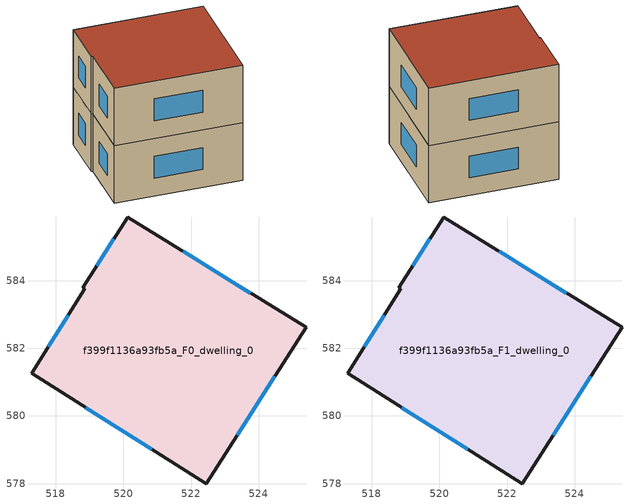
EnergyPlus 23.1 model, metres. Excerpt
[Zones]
f399f1136a93fb5a_F0_dwelling_0
 floor ground (EU_floor_Construction): 525.4,582.62 522.45,577.99 517.29,581.26 518.87,583.75 518.8,583.79 520.12,585.88 z0
 wall outside (EU_wall_Construction): 525.4,582.62 520.12,585.88 518.8,583.79 518.87,583.75 517.29,581.26 522.45,577.99 525.4,582.62 z0:3
 window (EU_Window_Construction): 523.75,583.63 521.77,584.86 / 523.37,579.43 524.48,581.18 / 518.9,580.24 520.84,579.01 / 518.38,582.98 517.78,582.04 / 519.71,585.23 519.21,584.44 z0.93:2.07
f399f1136a93fb5a_F1_dwelling_0
 floor to f399f1136a93fb5a_F0_dwelling_0 (EU_floor_Construction): 525.4,582.62 522.45,577.99 517.29,581.26 518.87,583.75 518.8,583.79 520.12,585.88 z3
 wall outside (EU_wall_Construction): 525.4,582.62 520.12,585.88 518.8,583.79 518.87,583.75 517.29,581.26 522.45,577.99 525.4,582.62 z3:6
 window (EU_Window_Construction): 523.75,583.63 521.77,584.86 / 523.37,579.43 524.48,581.18 / 518.9,580.24 520.84,579.01 / 518.38,582.98 517.78,582.04 / 519.71,585.23 519.21,584.44 z3.93:5.07
 roof outside (EU_roof_Construction): 522.45,577.99 525.4,582.62 520.12,585.88 518.8,583.79 518.87,583.75 517.29,581.26 z6
[Building]
EU S2 Campaign: North Axis=0; Terrain=City; Solar Distribution=FullExterior
[Site:Location]
Montreal-Trudeau.Intl.AP: Latitude=45.4667; Longitude=-73.75; Time Zone=-5; Elevation=36
[SizingPeriod:WeatherFileDays]
AnnualSizingPeriod: Begin Month=1; Begin Day of Month=1; End Month=12; End Day of Month=31; Day of Week for Start Day=Monday; Use Weather File Daylight Saving Period=No; Use Weather File Rain and Snow Indicators=No
[MATERIAL]
EU_InternalMass_Material: Roughness=MediumRough; Thickness=0.1; Conductivity=1; Density=1800; Specific Heat=900; Thermal Absorptance=0.9; Solar Absorptance=0.7; Visible Absorptance=0.7
[MATERIAL:NOMASS] Roughness=MediumRough; Thermal Absorptance=0.9; Solar Absorptance=0.7; Visible Absorptance=0.7
Name | Thermal Resistance
EU_wall_NoMass; EU_floor_NoMass | 1.51479
EU_roof_NoMass | 2.84114
[WINDOWMATERIAL:SIMPLEGLAZINGSYSTEM]
EU_Window_SimpleGlazing: UFactor=3.53504; Solar Heat Gain Coefficient=0.8; Visible Transmittance=0.8
[CONSTRUCTION]
EU_wall_Construction: EU_wall_NoMass
EU_roof_Construction: EU_roof_NoMass
EU_floor_Construction: EU_floor_NoMass
EU_Window_Construction: EU_Window_SimpleGlazing
EU_InternalMass_Construction: EU_InternalMass_Material
[ZONE] Type=1; Multiplier=1; Ceiling Height=autocalculate; Volume=100.605; Floor Area=autocalculate; Part of Total Floor Area=Yes
f399f1136a93fb5a_F0_dwelling_0; f399f1136a93fb5a_F1_dwelling_0
[INTERNALMASS] Construction=EU_InternalMass_Construction; Surface Area=33.5351
Name | Zone or ZoneList
f399f1136a93fb5a_F0_dwelling_0_EU_InternalMass | f399f1136a93fb5a_F0_dwelling_0
f399f1136a93fb5a_F1_dwelling_0_EU_InternalMass | f399f1136a93fb5a_F1_dwelling_0
[OTHEREQUIPMENT] Fuel Type=Electricity; Design Level Calculation Method=Watts/Area; Power per Zone Floor Area=1; Fraction Latent=0; Fraction Radiant=0; Fraction Lost=0; Carbon Dioxide Generation Rate=0; EndUse Subcategory=EU_Step8_InternalGains
Name | Zone or ZoneList or Space or SpaceList | Schedule
EU_Step8_InternalGain_f399f1136a93fb5a_F0_dwelling_0_f000 | f399f1136a93fb5a_F0_dwelling_0 | EU_Step8_GainSchedule_f399f1136a93fb5a_F0_dwelling_0_f000
EU_Step8_InternalGain_f399f1136a93fb5a_F1_dwelling_0_f000 | f399f1136a93fb5a_F1_dwelling_0 | EU_Step8_GainSchedule_f399f1136a93fb5a_F1_dwelling_0_f000
[ZONEVENTILATION:DESIGNFLOWRATE] Schedule=EU_AlwaysOn; Design Flow Rate Calculation Method=AirChanges/Hour; Air Changes per Hour=0.775154; Ventilation Type=Natural; Fan Pressure Rise=0; Fan Total Efficiency=1; Constant Term Coefficient=1; Temperature Term Coefficient=0; Velocity Term Coefficient=0; Velocity Squared Term Coefficient=0; Minimum Indoor Temperature=-100; Maximum Indoor Temperature=100; Delta Temperature=-100; Minimum Outdoor Temperature=-100; Maximum Outdoor Temperature=100; Maximum Wind Speed=40
Name | Zone or ZoneList or Space or SpaceList
EU_ConstantAir_f399f1136a93fb5a_F0_dwelling_0 | f399f1136a93fb5a_F0_dwelling_0
EU_ConstantAir_f399f1136a93fb5a_F1_dwelling_0 | f399f1136a93fb5a_F1_dwelling_0
[HVACTEMPLATE:THERMOSTAT] Constant Heating Setpoint=20; Constant Cooling Setpoint=50
EU_HeatOnly_f399f1136a93fb5a_F0_dwelling_0; EU_HeatOnly_f399f1136a93fb5a_F1_dwelling_0
[HVACTEMPLATE:ZONE:IDEALLOADSAIRSYSTEM] System Availability Schedule=EU_AlwaysOn; Maximum Heating Supply Air Temperature=50; Minimum Cooling Supply Air Temperature=13; Maximum Heating Supply Air Humidity Ratio=0.0156; Minimum Cooling Supply Air Humidity Ratio=0.0077; Heating Limit=NoLimit; Cooling Limit=NoLimit; Heating Availability Schedule=EU_AlwaysOn; Cooling Availability Schedule=EU_CoolingOff; Dehumidification Control Type=ConstantSensibleHeatRatio; Cooling Sensible Heat Ratio=0.7; Dehumidification Setpoint=60; Humidification Control Type=None; Humidification Setpoint=30; Outdoor Air Method=None; Outdoor Air Flow Rate per Person=0.00944; Outdoor Air Flow Rate per Zone Floor Area=0; Outdoor Air Flow Rate per Zone=0; Demand Controlled Ventilation Type=None; Outdoor Air Economizer Type=NoEconomizer; Heat Recovery Type=None; Sensible Heat Recovery Effectiveness=0.7; Latent Heat Recovery Effectiveness=0.65
Name | Template Thermostat
f399f1136a93fb5a_F0_dwelling_0 | EU_HeatOnly_f399f1136a93fb5a_F0_dwelling_0
f399f1136a93fb5a_F1_dwelling_0 | EU_HeatOnly_f399f1136a93fb5a_F1_dwelling_0
[SIZING:ZONE] Zone Cooling Design Supply Air Temperature Input Method=SupplyAirTemperature; Zone Cooling Design Supply Air Temperature=13; Zone Heating Design Supply Air Temperature Input Method=SupplyAirTemperature; Zone Heating Design Supply Air Temperature=50; Zone Cooling Design Supply Air Humidity Ratio=0.008; Zone Heating Design Supply Air Humidity Ratio=0.008; Cooling Design Air Flow Method=DesignDay; Cooling Design Air Flow Rate=0; Cooling Minimum Air Flow per Zone Floor Area=0.000762; Cooling Minimum Air Flow=0; Cooling Minimum Air Flow Fraction=0.2; Heating Design Air Flow Method=DesignDay; Heating Design Air Flow Rate=0; Heating Maximum Air Flow per Zone Floor Area=0.002032; Heating Maximum Air Flow=0.141576; Heating Maximum Air Flow Fraction=0.3; Account for Dedicated Outdoor Air System=No; Dedicated Outdoor Air System Control Strategy=NeutralSupplyAir; Dedicated Outdoor Air Low Setpoint Temperature for Design=autosize; Dedicated Outdoor Air High Setpoint Temperature for Design=autosize; Zone Load Sizing Method=Sensible Load Only No Latent Load; Zone Latent Cooling Design Supply Air Humidity Ratio Input Method=HumidityRatioDifference; Zone Cooling Design Supply Air Humidity Ratio Difference=0.005; Zone Latent Heating Design Supply Air Humidity Ratio Input Method=HumidityRatioDifference; Zone Humidification Design Supply Air Humidity Ratio Difference=0.005
f399f1136a93fb5a_F0_dwelling_0; f399f1136a93fb5a_F1_dwelling_0
[SCHEDULE:CONSTANT]
Name | Hourly Value
EU_AlwaysOn | 1
EU_CoolingOff | 0
[SCHEDULE:FILE] Column Number=1; Rows to Skip at Top=0; Number of Hours of Data=8760; Column Separator=Comma; Interpolate to Timestep=No; Minutes per Item=60; Adjust Schedule for Daylight Savings=Yes
Name | File
EU_Step8_GainSchedule_f399f1136a93fb5a_F0_dwelling_0_f000 | ../../schedules/f399f1136a93fb5a/f399f1136a93fb5a_F0_dwelling_0_f000_gain.csv
EU_Step8_GainSchedule_f399f1136a93fb5a_F1_dwelling_0_f000 | ../../schedules/f399f1136a93fb5a/f399f1136a93fb5a_F1_dwelling_0_f000_gain.csv
